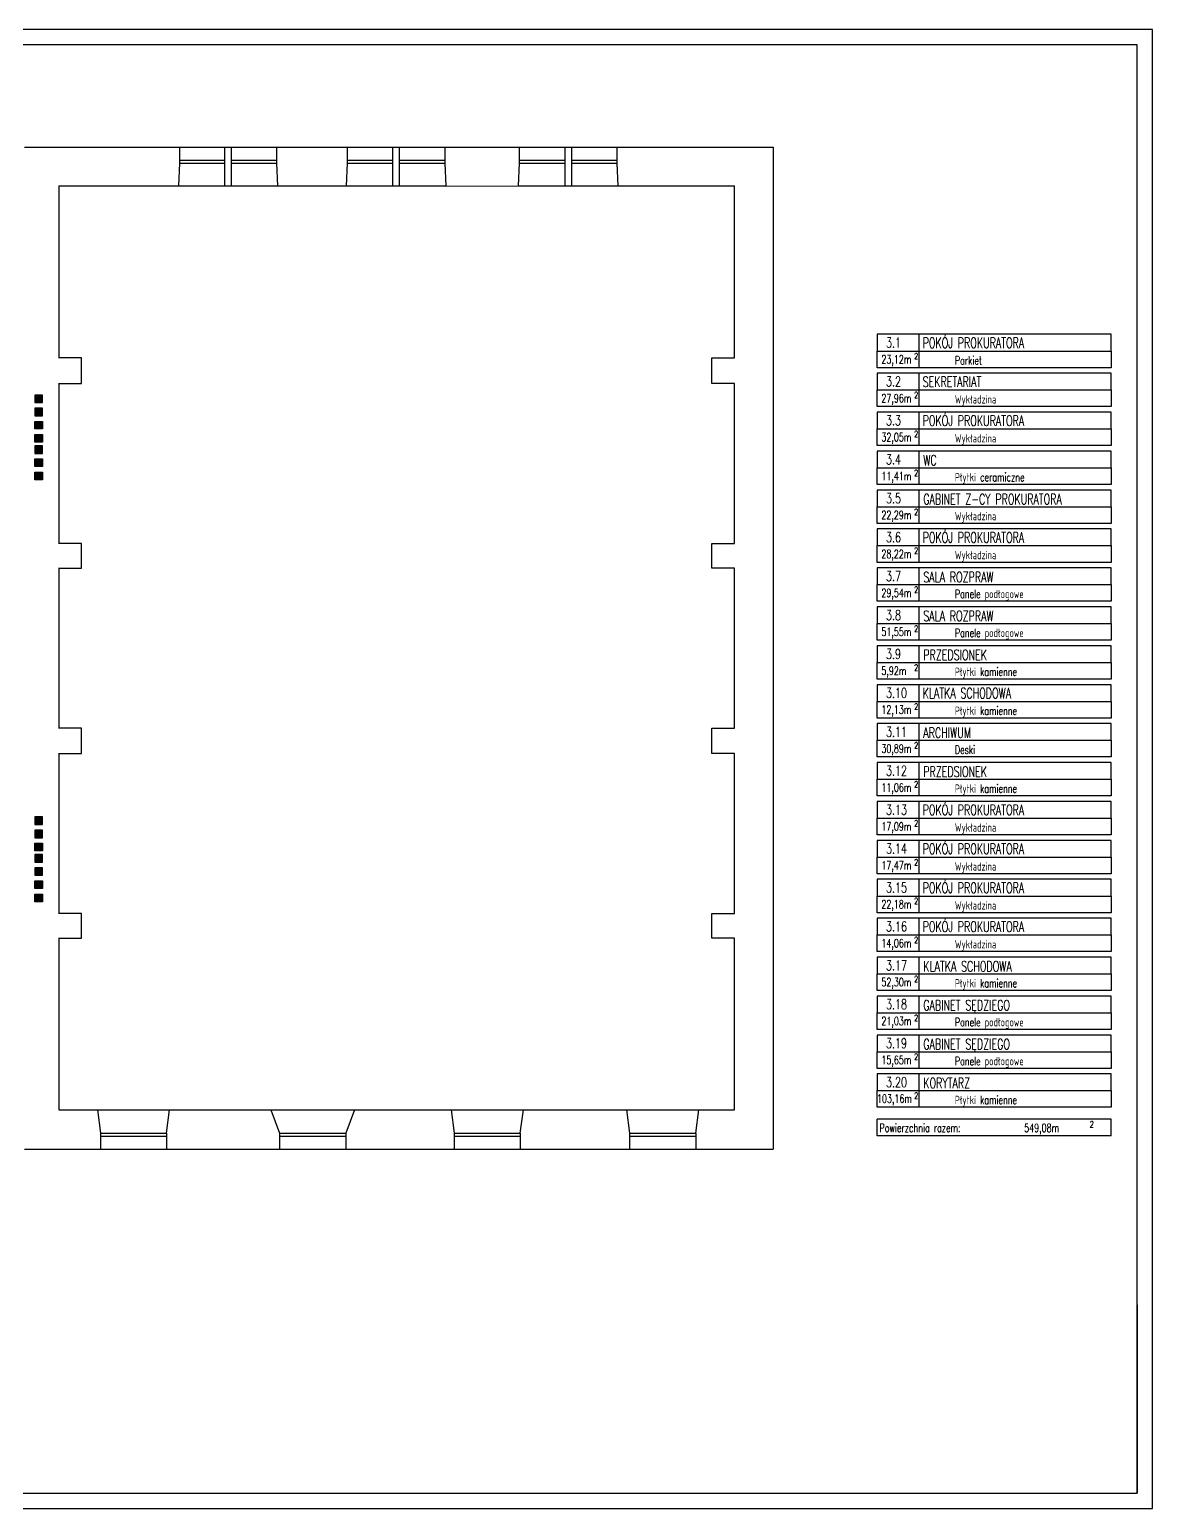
# Model space of a CAD drawing. Header units: millimetres. Extents: x 1324 to 4111, y 907 to 64537.
# Drawn here: x 1759.9 to 1982, y 2742.7 to 3035.1 of the extents above; entities that cross this region are included whole.
import ezdxf

# ---------------------------------------------------------------- set-up
doc = ezdxf.new("R2010")
doc.units = ezdxf.units.MM
for name, color, linetype in [('OPISY', 170, 'Continuous'), ('podkład', 8, 'Continuous'), ('Tabela ścianki', 7, 'Continuous'), ('TABELKI', 7, 'Continuous')]:
    doc.layers.add(name, color=color, linetype=linetype)
doc.styles.add('ROMAND', font='romand')

msp = doc.modelspace()

# ---------------------------------------------------------------- hatches: boundary and pattern name
at = {"layer": 'podkład'}
for points in [[(1762.43, 2962.84), (1760.93, 2962.84), (1760.93, 2961.34), (1762.43, 2961.34)], [(1762.43, 2958.74), (1762.43, 2960.24), (1760.93, 2960.24), (1760.93, 2958.74)], [(1762.44, 2956.13), (1762.44, 2957.63), (1760.94, 2957.63), (1760.94, 2956.13)], [(1762.44, 2953.53), (1762.44, 2955.03), (1760.94, 2955.03), (1760.94, 2953.53)], [(1762.44, 2951.3), (1762.44, 2952.8), (1760.94, 2952.8), (1760.94, 2951.3)], [(1762.44, 2948.7), (1762.44, 2950.2), (1760.94, 2950.2), (1760.94, 2948.7)], [(1762.44, 2946.09), (1762.44, 2947.59), (1760.94, 2947.59), (1760.94, 2946.09)], [(1762.44, 2877.91), (1762.44, 2879.41), (1760.94, 2879.41), (1760.94, 2877.91)], [(1762.44, 2875.3), (1762.44, 2876.8), (1760.94, 2876.8), (1760.94, 2875.3)], [(1762.44, 2872.7), (1762.44, 2874.2), (1760.94, 2874.2), (1760.94, 2872.7)], [(1762.44, 2870.47), (1762.44, 2871.97), (1760.94, 2871.97), (1760.94, 2870.47)], [(1762.44, 2867.87), (1762.44, 2869.37), (1760.94, 2869.37), (1760.94, 2867.87)], [(1762.43, 2865.26), (1762.43, 2866.76), (1760.93, 2866.76), (1760.93, 2865.26)], [(1762.43, 2862.66), (1760.93, 2862.66), (1760.93, 2864.16), (1762.43, 2864.16)]]:
    msp.add_hatch(color=256, dxfattribs=at).paths.add_polyline_path(points)

# ---------------------------------------------------------------- linework, layer by layer
at = {"color": 7}
msp.add_line((1979.01, 2782.92), (1979.01, 2745.68), dxfattribs=at)
at = {"layer": 'DEFPOINTS', "color": 7}
for p, q in [((1982.01, 3035.11), (1326.01, 3035.11)), ((1982.01, 2742.68), (1982.01, 3035.11)), ((1326.01, 2742.68), (1982.01, 2742.68))]:
    msp.add_line(p, q, dxfattribs=at)
at = {"layer": 'OPISY', "color": 7, "linetype": 'Continuous'}
for p, q in [((1927.55, 2974.85), (1927.55, 2971.55)), ((1973.83, 2974.85), (1927.55, 2974.85)), ((1935.83, 2974.85), (1935.83, 2968.25)), ((1973.83, 2971.55), (1973.83, 2974.85)), ((1927.55, 2968.25), (1927.55, 2971.55)), ((1927.55, 2971.55), (1973.83, 2971.55)), ((1973.83, 2971.55), (1973.83, 2968.25)), ((1973.83, 2968.25), (1927.55, 2968.25)), ((1927.55, 2967.15), (1927.55, 2963.85)), ((1973.83, 2967.15), (1927.55, 2967.15)), ((1935.83, 2967.15), (1935.83, 2960.55)), ((1973.83, 2963.85), (1973.83, 2967.15)), ((1927.55, 2960.55), (1927.55, 2963.85)), ((1927.55, 2963.85), (1973.83, 2963.85)), ((1973.83, 2963.85), (1973.83, 2960.55)), ((1973.83, 2960.55), (1927.55, 2960.55)), ((1927.55, 2959.45), (1927.55, 2956.15)), ((1973.83, 2959.45), (1927.55, 2959.45)), ((1935.83, 2959.45), (1935.83, 2952.85)), ((1973.83, 2956.15), (1973.83, 2959.45)), ((1927.55, 2952.85), (1927.55, 2956.15)), ((1927.55, 2956.15), (1973.83, 2956.15)), ((1973.83, 2956.15), (1973.83, 2952.85)), ((1973.83, 2952.85), (1927.55, 2952.85)), ((1927.55, 2951.75), (1927.55, 2948.45)), ((1973.83, 2951.75), (1927.55, 2951.75)), ((1935.83, 2951.75), (1935.83, 2945.16)), ((1973.83, 2948.45), (1973.83, 2951.75)), ((1927.55, 2945.16), (1927.55, 2948.45)), ((1927.55, 2948.45), (1973.83, 2948.45)), ((1973.83, 2948.45), (1973.83, 2945.16)), ((1973.83, 2945.16), (1927.55, 2945.16)), ((1927.55, 2944.06), (1927.55, 2940.76)), ((1973.83, 2944.06), (1927.55, 2944.06)), ((1935.83, 2944.06), (1935.83, 2937.46)), ((1973.83, 2940.76), (1973.83, 2944.06)), ((1927.55, 2937.46), (1927.55, 2940.76)), ((1927.55, 2940.76), (1973.83, 2940.76)), ((1973.83, 2940.76), (1973.83, 2937.46)), ((1973.83, 2937.46), (1927.55, 2937.46)), ((1927.55, 2936.36), (1927.55, 2933.06)), ((1973.83, 2936.36), (1927.55, 2936.36)), ((1935.83, 2936.36), (1935.83, 2929.76)), ((1973.83, 2933.06), (1973.83, 2936.36)), ((1927.55, 2929.76), (1927.55, 2933.06)), ((1927.55, 2933.06), (1973.83, 2933.06)), ((1973.83, 2933.06), (1973.83, 2929.76)), ((1973.83, 2929.76), (1927.55, 2929.76)), ((1927.55, 2928.66), (1927.55, 2925.36)), ((1973.83, 2928.66), (1927.55, 2928.66)), ((1935.83, 2928.66), (1935.83, 2922.06)), ((1973.83, 2925.36), (1973.83, 2928.66)), ((1927.55, 2922.06), (1927.55, 2925.36)), ((1927.55, 2925.36), (1973.83, 2925.36)), ((1973.83, 2925.36), (1973.83, 2922.06)), ((1973.83, 2922.06), (1927.55, 2922.06)), ((1927.55, 2920.96), (1927.55, 2917.66)), ((1973.83, 2920.96), (1927.55, 2920.96)), ((1935.83, 2920.96), (1935.83, 2914.37)), ((1973.83, 2917.66), (1973.83, 2920.96)), ((1927.55, 2914.37), (1927.55, 2917.66)), ((1927.55, 2917.66), (1973.83, 2917.66)), ((1973.83, 2917.66), (1973.83, 2914.37)), ((1973.83, 2914.37), (1927.55, 2914.37)), ((1927.55, 2913.27), (1927.55, 2909.97)), ((1973.83, 2913.27), (1927.55, 2913.27)), ((1935.83, 2913.27), (1935.83, 2906.67)), ((1973.83, 2909.97), (1973.83, 2913.27)), ((1927.55, 2906.67), (1927.55, 2909.97)), ((1927.55, 2909.97), (1973.83, 2909.97)), ((1973.83, 2909.97), (1973.83, 2906.67)), ((1973.83, 2906.67), (1927.55, 2906.67)), ((1927.55, 2905.57), (1927.55, 2902.27)), ((1973.83, 2905.57), (1927.55, 2905.57)), ((1935.83, 2905.57), (1935.83, 2898.97)), ((1973.83, 2902.27), (1973.83, 2905.57)), ((1927.55, 2898.97), (1927.55, 2902.27)), ((1927.55, 2902.27), (1973.83, 2902.27)), ((1973.83, 2902.27), (1973.83, 2898.97)), ((1973.83, 2898.97), (1927.55, 2898.97)), ((1927.55, 2897.87), (1927.55, 2894.57)), ((1973.83, 2897.87), (1927.55, 2897.87)), ((1935.83, 2897.87), (1935.83, 2891.27)), ((1973.83, 2894.57), (1973.83, 2897.87)), ((1927.55, 2891.27), (1927.55, 2894.57)), ((1927.55, 2894.57), (1973.83, 2894.57)), ((1973.83, 2894.57), (1973.83, 2891.27)), ((1973.83, 2891.27), (1927.55, 2891.27)), ((1927.55, 2890.17), (1927.55, 2886.88)), ((1973.83, 2890.17), (1927.55, 2890.17)), ((1935.83, 2890.17), (1935.83, 2883.58)), ((1973.83, 2886.88), (1973.83, 2890.17)), ((1927.55, 2883.58), (1927.55, 2886.88)), ((1927.55, 2886.88), (1973.83, 2886.88)), ((1973.83, 2886.88), (1973.83, 2883.58)), ((1973.83, 2883.58), (1927.55, 2883.58)), ((1927.55, 2882.48), (1927.55, 2879.18)), ((1973.83, 2882.48), (1927.55, 2882.48)), ((1935.83, 2882.48), (1935.83, 2875.88)), ((1973.83, 2879.18), (1973.83, 2882.48)), ((1927.55, 2875.88), (1927.55, 2879.18)), ((1927.55, 2879.18), (1973.83, 2879.18)), ((1973.83, 2879.18), (1973.83, 2875.88)), ((1973.83, 2875.88), (1927.55, 2875.88)), ((1927.55, 2874.78), (1927.55, 2871.48)), ((1973.83, 2874.78), (1927.55, 2874.78)), ((1935.83, 2874.78), (1935.83, 2868.18)), ((1973.83, 2871.48), (1973.83, 2874.78)), ((1927.55, 2868.18), (1927.55, 2871.48)), ((1927.55, 2871.48), (1973.83, 2871.48)), ((1973.83, 2871.48), (1973.83, 2868.18)), ((1973.83, 2868.18), (1927.55, 2868.18)), ((1927.55, 2867.08), (1927.55, 2863.78)), ((1973.83, 2867.08), (1927.55, 2867.08)), ((1935.83, 2867.08), (1935.83, 2860.48)), ((1973.83, 2863.78), (1973.83, 2867.08)), ((1927.55, 2860.48), (1927.55, 2863.78)), ((1927.55, 2863.78), (1973.83, 2863.78)), ((1973.83, 2863.78), (1973.83, 2860.48)), ((1973.83, 2860.48), (1927.55, 2860.48)), ((1927.55, 2859.38), (1927.55, 2856.09)), ((1973.83, 2859.38), (1927.55, 2859.38)), ((1935.83, 2859.38), (1935.83, 2852.79)), ((1973.83, 2856.09), (1973.83, 2859.38)), ((1927.55, 2852.79), (1927.55, 2856.09)), ((1927.55, 2856.09), (1973.83, 2856.09)), ((1973.83, 2856.09), (1973.83, 2852.79)), ((1973.83, 2852.79), (1927.55, 2852.79)), ((1927.55, 2851.69), (1927.55, 2848.39)), ((1973.83, 2851.69), (1927.55, 2851.69)), ((1935.83, 2851.69), (1935.83, 2845.09)), ((1973.83, 2848.39), (1973.83, 2851.69)), ((1927.55, 2845.09), (1927.55, 2848.39)), ((1927.55, 2848.39), (1973.83, 2848.39)), ((1973.83, 2848.39), (1973.83, 2845.09)), ((1973.83, 2845.09), (1927.55, 2845.09)), ((1927.55, 2843.99), (1927.55, 2840.69)), ((1973.83, 2843.99), (1927.55, 2843.99)), ((1935.83, 2843.99), (1935.83, 2837.39)), ((1973.83, 2840.69), (1973.83, 2843.99)), ((1927.55, 2837.39), (1927.55, 2840.69)), ((1927.55, 2840.69), (1973.83, 2840.69)), ((1973.83, 2840.69), (1973.83, 2837.39)), ((1973.83, 2837.39), (1927.55, 2837.39)), ((1927.55, 2836.29), (1927.55, 2832.99)), ((1973.83, 2836.29), (1927.55, 2836.29)), ((1935.83, 2836.29), (1935.83, 2829.69)), ((1973.83, 2832.99), (1973.83, 2836.29)), ((1927.55, 2829.69), (1927.55, 2832.99)), ((1927.55, 2832.99), (1973.83, 2832.99)), ((1973.83, 2832.99), (1973.83, 2829.69)), ((1973.83, 2829.69), (1927.55, 2829.69)), ((1927.55, 2828.59), (1927.55, 2825.3)), ((1973.83, 2828.59), (1927.55, 2828.59)), ((1935.83, 2828.59), (1935.83, 2822)), ((1973.83, 2825.3), (1973.83, 2828.59)), ((1927.55, 2822), (1927.55, 2825.3)), ((1927.55, 2825.3), (1973.83, 2825.3)), ((1973.83, 2825.3), (1973.83, 2822)), ((1973.83, 2822), (1927.55, 2822)), ((1927.55, 2816.33), (1927.55, 2819.63)), ((1973.83, 2819.63), (1927.55, 2819.63)), ((1973.83, 2816.33), (1973.83, 2819.63)), ((1973.83, 2816.33), (1927.55, 2816.33))]:
    msp.add_line(p, q, dxfattribs=at)
at = {"layer": 'podkład'}
for p, q in [((1758.87, 3011.89), (1789.57, 3011.89)), ((1789.57, 3011.89), (1789.57, 3008.69)), ((1789.57, 3011.89), (1798.52, 3011.89)), ((1789.57, 3009.29), (1798.52, 3009.29)), ((1798.52, 3011.89), (1799.82, 3011.89)), ((1798.52, 3011.89), (1799.82, 3011.89)), ((1798.52, 3004.19), (1798.52, 3011.89)), ((1799.82, 3004.19), (1799.82, 3011.89)), ((1799.82, 3011.89), (1808.77, 3011.89)), ((1799.82, 3009.29), (1808.77, 3009.29)), ((1808.77, 3011.89), (1823.77, 3011.89)), ((1808.77, 3011.89), (1808.77, 3008.69)), ((1822.72, 3011.89), (1822.72, 3008.69)), ((1822.72, 3011.89), (1831.77, 3011.89)), ((1822.72, 3009.29), (1831.77, 3009.29)), ((1831.77, 3011.89), (1833.07, 3011.89)), ((1831.77, 3011.89), (1833.07, 3011.89)), ((1831.77, 3004.19), (1831.77, 3011.89)), ((1833.07, 3004.19), (1833.07, 3011.89)), ((1833.07, 3011.89), (1842.02, 3011.89)), ((1833.07, 3009.29), (1842.02, 3009.29)), ((1842.02, 3011.89), (1856.74, 3011.89)), ((1842.02, 3011.89), (1842.02, 3008.69)), ((1856.74, 3011.89), (1856.74, 3008.69)), ((1856.74, 3011.89), (1865.84, 3011.89)), ((1856.74, 3009.29), (1865.84, 3009.29)), ((1865.84, 3011.89), (1867.14, 3011.89)), ((1865.84, 3011.89), (1867.14, 3011.89)), ((1865.84, 3004.19), (1865.84, 3011.89)), ((1867.14, 3004.19), (1867.14, 3011.89)), ((1867.14, 3011.89), (1876.04, 3011.89)), ((1867.14, 3009.29), (1876.04, 3009.29)), ((1876.04, 3011.89), (1906.97, 3011.89)), ((1876.04, 3011.89), (1876.04, 3008.69)), ((1906.97, 3011.89), (1906.97, 2813.69)), ((1789.57, 3008.69), (1789.37, 3004.19)), ((1789.57, 3008.69), (1798.52, 3008.69)), ((1799.82, 3008.69), (1808.77, 3008.69)), ((1808.77, 3008.73), (1808.97, 3004.19)), ((1822.72, 3008.69), (1822.52, 3004.19)), ((1822.72, 3008.69), (1831.77, 3008.69)), ((1833.07, 3008.69), (1842.02, 3008.69)), ((1842.02, 3008.69), (1842.22, 3004.19)), ((1856.74, 3008.69), (1856.54, 3004.19)), ((1856.74, 3008.69), (1865.84, 3008.69)), ((1867.14, 3008.69), (1876.04, 3008.69)), ((1876.04, 3008.69), (1876.24, 3004.19)), ((1765.67, 3004.19), (1765.67, 2970.21)), ((1765.67, 3004.19), (1789.37, 3004.19)), ((1789.37, 3004.19), (1798.52, 3004.19)), ((1798.52, 3004.19), (1799.82, 3004.19)), ((1798.52, 3004.19), (1799.82, 3004.19)), ((1799.82, 3004.19), (1808.97, 3004.19)), ((1808.97, 3004.19), (1823.57, 3004.19)), ((1822.52, 3004.19), (1831.77, 3004.19)), ((1831.77, 3004.19), (1833.07, 3004.19)), ((1831.77, 3004.19), (1833.07, 3004.19)), ((1833.07, 3004.19), (1842.22, 3004.19)), ((1842.23, 3004.14), (1856.54, 3004.19)), ((1856.54, 3004.19), (1865.84, 3004.19)), ((1865.84, 3004.19), (1867.14, 3004.19)), ((1865.84, 3004.19), (1867.14, 3004.19)), ((1867.14, 3004.19), (1876.24, 3004.19)), ((1876.24, 3004.19), (1899.37, 3004.19)), ((1899.37, 2970.21), (1899.37, 3004.19)), ((1770.15, 2970.21), (1765.65, 2970.21)), ((1770.15, 2965.11), (1770.15, 2970.21)), ((1894.85, 2965.11), (1894.85, 2970.21)), ((1894.85, 2970.21), (1899.37, 2970.21)), ((1760.93, 2962.84), (1760.93, 2961.34)), ((1762.43, 2962.84), (1760.93, 2962.84)), ((1762.43, 2961.34), (1762.43, 2962.84)), ((1765.65, 2965.11), (1770.15, 2965.11)), ((1765.67, 2965.11), (1765.67, 2933.51)), ((1899.37, 2965.11), (1894.85, 2965.11)), ((1899.37, 2933.51), (1899.37, 2965.11)), ((1760.93, 2961.34), (1762.43, 2961.34)), ((1760.93, 2960.24), (1760.93, 2958.74)), ((1762.43, 2960.24), (1760.93, 2960.24)), ((1762.43, 2958.74), (1762.43, 2960.24)), ((1760.93, 2958.74), (1762.43, 2958.74)), ((1760.94, 2956.13), (1760.94, 2957.63)), ((1760.94, 2957.63), (1762.44, 2957.63)), ((1762.44, 2957.63), (1762.44, 2956.13)), ((1762.44, 2956.13), (1760.94, 2956.13)), ((1760.94, 2953.53), (1760.94, 2955.03)), ((1760.94, 2955.03), (1762.44, 2955.03)), ((1762.44, 2955.03), (1762.44, 2953.53)), ((1762.44, 2953.53), (1760.94, 2953.53)), ((1760.94, 2952.8), (1760.94, 2951.3)), ((1762.44, 2952.8), (1760.94, 2952.8)), ((1760.94, 2951.3), (1762.44, 2951.3)), ((1762.44, 2951.3), (1762.44, 2952.8)), ((1760.94, 2948.7), (1760.94, 2950.2)), ((1760.94, 2950.2), (1762.44, 2950.2)), ((1762.44, 2948.7), (1760.94, 2948.7)), ((1762.44, 2950.2), (1762.44, 2948.7)), ((1760.94, 2946.09), (1760.94, 2947.59)), ((1760.94, 2947.59), (1762.44, 2947.59)), ((1762.44, 2946.09), (1760.94, 2946.09)), ((1762.44, 2947.59), (1762.44, 2946.09)), ((1770.15, 2933.51), (1765.65, 2933.51)), ((1770.15, 2928.61), (1770.15, 2933.51)), ((1894.85, 2928.61), (1894.85, 2933.51)), ((1894.85, 2933.51), (1899.37, 2933.51)), ((1765.65, 2928.61), (1770.15, 2928.61)), ((1765.67, 2928.61), (1765.67, 2896.97)), ((1899.37, 2928.61), (1894.85, 2928.61)), ((1899.37, 2896.97), (1899.37, 2928.61)), ((1770.15, 2896.97), (1765.65, 2896.97)), ((1770.15, 2891.97), (1770.15, 2896.97)), ((1894.85, 2891.97), (1894.85, 2896.97)), ((1894.85, 2896.97), (1899.37, 2896.97)), ((1765.65, 2891.97), (1770.15, 2891.97)), ((1765.67, 2891.97), (1765.67, 2860.33)), ((1899.37, 2891.97), (1894.85, 2891.97)), ((1899.37, 2860.33), (1899.37, 2891.97)), ((1760.94, 2879.41), (1760.94, 2877.91)), ((1762.44, 2879.41), (1760.94, 2879.41)), ((1760.94, 2877.91), (1762.44, 2877.91)), ((1762.44, 2877.91), (1762.44, 2879.41)), ((1760.94, 2876.8), (1760.94, 2875.3)), ((1762.44, 2876.8), (1760.94, 2876.8)), ((1760.94, 2875.3), (1762.44, 2875.3)), ((1762.44, 2875.3), (1762.44, 2876.8)), ((1760.94, 2872.7), (1760.94, 2874.2)), ((1760.94, 2874.2), (1762.44, 2874.2)), ((1762.44, 2872.7), (1760.94, 2872.7)), ((1760.94, 2871.97), (1760.94, 2870.47)), ((1762.44, 2871.97), (1760.94, 2871.97)), ((1762.44, 2874.2), (1762.44, 2872.7)), ((1762.44, 2870.47), (1762.44, 2871.97)), ((1760.94, 2870.47), (1762.44, 2870.47)), ((1760.94, 2869.37), (1760.94, 2867.87)), ((1762.44, 2869.37), (1760.94, 2869.37)), ((1762.44, 2867.87), (1762.44, 2869.37)), ((1760.93, 2865.26), (1760.93, 2866.76)), ((1760.93, 2866.76), (1762.43, 2866.76)), ((1760.94, 2867.87), (1762.44, 2867.87)), ((1762.43, 2866.76), (1762.43, 2865.26)), ((1762.43, 2865.26), (1760.93, 2865.26)), ((1760.93, 2862.66), (1760.93, 2864.16)), ((1760.93, 2864.16), (1762.43, 2864.16)), ((1762.43, 2864.16), (1762.43, 2862.66)), ((1762.43, 2862.66), (1760.93, 2862.66)), ((1770.15, 2860.33), (1765.65, 2860.33)), ((1770.15, 2855.43), (1770.15, 2860.33)), ((1894.85, 2855.43), (1894.85, 2860.33)), ((1894.85, 2860.33), (1899.37, 2860.33)), ((1765.65, 2855.43), (1770.15, 2855.43)), ((1765.67, 2855.43), (1765.67, 2821.49)), ((1899.37, 2855.43), (1894.85, 2855.43)), ((1899.37, 2821.49), (1899.37, 2855.43)), ((1765.67, 2821.49), (1773.31, 2821.49)), ((1773.31, 2821.49), (1773.91, 2816.89)), ((1773.31, 2821.49), (1787.61, 2821.49)), ((1787.01, 2816.89), (1787.61, 2821.49)), ((1787.61, 2821.49), (1807.61, 2821.49)), ((1807.61, 2821.49), (1809.34, 2816.89)), ((1807.61, 2821.49), (1824.18, 2821.49)), ((1824.18, 2821.49), (1822.44, 2816.89)), ((1824.18, 2821.49), (1843.27, 2821.49)), ((1843.27, 2821.49), (1843.88, 2816.89)), ((1843.27, 2821.49), (1857.59, 2821.49)), ((1856.98, 2816.89), (1857.58, 2821.49)), ((1857.58, 2821.49), (1877.96, 2821.49)), ((1877.96, 2821.49), (1878.57, 2816.89)), ((1877.96, 2821.49), (1892.27, 2821.49)), ((1891.67, 2816.89), (1892.27, 2821.49)), ((1892.27, 2821.49), (1899.37, 2821.49)), ((1773.91, 2816.89), (1787.01, 2816.89)), ((1773.91, 2816.89), (1773.91, 2813.69)), ((1773.91, 2816.29), (1787.01, 2816.29)), ((1787.01, 2816.89), (1787.01, 2813.69)), ((1809.34, 2816.89), (1822.44, 2816.89)), ((1809.34, 2816.89), (1809.34, 2813.69)), ((1809.34, 2816.29), (1822.44, 2816.29)), ((1822.44, 2816.89), (1822.44, 2813.69)), ((1843.88, 2816.89), (1856.98, 2816.89)), ((1843.88, 2816.89), (1843.88, 2813.69)), ((1843.88, 2816.29), (1856.98, 2816.29)), ((1856.98, 2816.89), (1856.98, 2813.69)), ((1878.57, 2816.89), (1891.67, 2816.89)), ((1878.57, 2816.89), (1878.57, 2813.69)), ((1878.57, 2816.29), (1891.67, 2816.29)), ((1891.67, 2816.89), (1891.67, 2813.69)), ((1758.87, 2813.69), (1773.91, 2813.69)), ((1773.91, 2813.69), (1787.01, 2813.69)), ((1787.01, 2813.69), (1809.34, 2813.69)), ((1809.34, 2813.69), (1822.44, 2813.69)), ((1822.44, 2813.69), (1843.88, 2813.69)), ((1843.88, 2813.69), (1856.98, 2813.69)), ((1856.98, 2813.69), (1878.57, 2813.69)), ((1878.57, 2813.69), (1891.67, 2813.69)), ((1891.67, 2813.69), (1906.97, 2813.69))]:
    msp.add_line(p, q, dxfattribs=at)
at = {"layer": 'Tabela ścianki', "color": 7, "linetype": 'Continuous', "lineweight": -3, "ltscale": 3}
msp.add_line((1823.27, 2745.68), (1979.01, 2745.68), dxfattribs=at)
at = {"layer": 'TABELKI', "color": 7}
for p, q in [((1979.01, 3032.11), (1329.01, 3032.11)), ((1979.01, 2745.68), (1979.01, 3032.11)), ((1329.01, 2745.68), (1979.01, 2745.68))]:
    msp.add_line(p, q, dxfattribs=at)
at = {"layer": 'TABELKI'}
msp.add_line((1979.01, 2745.68), (1979.01, 2817), dxfattribs=at)

# ---------------------------------------------------------------- texts
at = {"layer": 'OPISY', "color": 7, "linetype": 'Continuous', "style": 'ROMAND'}
for s, height, width, p in [('3.1', 1.979, 0.7, (1929.31, 2972.23, -11)), ('POKÓJ PROKURATORA', 2.0618, 0.666667, (1936.56, 2972.14)), ('23,12m', 1.649, 0.7, (1928.4, 2969.08)), ('2', 1.24, 0.7, (1934.86, 2969.91, -73.31)), ('Parkiet', 1.649, 0.7, (1942.93, 2968.87)), ('3.2', 1.979, 0.7, (1929.31, 2964.54, -11)), ('SEKRETARIAT', 2.0618, 0.666667, (1936.56, 2964.44)), ('27,96m', 1.649, 0.7, (1928.4, 2961.39)), ('2', 1.24, 0.7, (1934.86, 2962.21, -73.31)), ('Wykładzina', 1.649, 0.7, (1942.93, 2961.17)), ('POKÓJ PROKURATORA', 2.0618, 0.666667, (1936.56, 2956.74)), ('3.3', 1.979, 0.7, (1929.31, 2956.84, -11)), ('32,05m', 1.649, 0.7, (1928.4, 2953.69)), ('2', 1.24, 0.7, (1934.86, 2954.52, -73.31)), ('Wykładzina', 1.649, 0.7, (1942.93, 2953.47)), ('3.4', 1.979, 0.7, (1929.31, 2949.14, -11)), ('WC', 2.062, 0.666667, (1936.69, 2948.92)), ('2', 1.24, 0.7, (1934.86, 2946.82, -73.31)), ('11,41m', 1.649, 0.7, (1928.4, 2945.99)), ('Płytki ceramiczne', 1.6495, 0.7, (1942.93, 2945.78)), ('3.5', 1.979, 0.7, (1929.31, 2941.44, -11)), ('GABINET Z-CY PROKURATORA', 2.0618, 0.666667, (1936.69, 2941.22)), ('22,29m', 1.649, 0.7, (1928.4, 2938.29)), ('2', 1.24, 0.7, (1934.86, 2939.12, -73.31)), ('Wykładzina', 1.649, 0.7, (1942.93, 2938.08)), ('POKÓJ PROKURATORA', 2.0618, 0.666667, (1936.56, 2933.65)), ('3.6', 1.979, 0.7, (1929.31, 2933.75, -11)), ('28,22m', 1.649, 0.7, (1928.4, 2930.6)), ('2', 1.24, 0.7, (1934.86, 2931.42, -73.31)), ('Wykładzina', 1.649, 0.7, (1942.93, 2930.38)), ('3.7', 1.979, 0.7, (1929.31, 2926.05, -11)), ('SALA ROZPRAW', 2.0618, 0.666667, (1936.69, 2925.82)), ('29,54m', 1.649, 0.7, (1928.4, 2922.9)), ('2', 1.24, 0.7, (1934.86, 2923.73, -73.31)), ('Panele podłogowe', 1.6495, 0.7, (1942.93, 2922.68)), ('3.8', 1.979, 0.7, (1929.31, 2918.35, -11)), ('SALA ROZPRAW', 2.0618, 0.666667, (1936.69, 2918.13)), ('51,55m', 1.649, 0.7, (1928.4, 2915.2)), ('2', 1.24, 0.7, (1934.86, 2916.03, -73.31)), ('Panele podłogowe', 1.6495, 0.7, (1942.93, 2914.99)), ('3.9', 1.979, 0.7, (1929.31, 2910.65, -11)), ('PRZEDSIONEK', 2.0618, 0.666667, (1936.69, 2910.43)), ('5,92m', 1.649, 0.7, (1928.4, 2907.5)), ('2', 1.24, 0.7, (1934.86, 2908.33, -73.31)), ('Płytki kamienne', 1.6495, 0.7, (1942.93, 2907.29)), ('3.10', 1.979, 0.7, (1929.31, 2902.96, -11)), ('KLATKA SCHODOWA ', 2.0618, 0.666667, (1936.56, 2902.86)), ('12,13m', 1.649, 0.7, (1928.4, 2899.81)), ('2', 1.24, 0.7, (1934.86, 2900.63, -73.31)), ('Płytki kamienne', 1.6495, 0.7, (1942.93, 2899.59)), ('3.11', 1.979, 0.7, (1929.31, 2895.26, -11)), ('ARCHIWUM', 2.062, 0.666667, (1936.69, 2895.03)), ('30,89m', 1.649, 0.7, (1928.4, 2892.11)), ('2', 1.24, 0.7, (1934.86, 2892.94, -73.31)), ('Deski', 1.649, 0.7, (1942.93, 2891.89)), ('3.12', 1.979, 0.7, (1929.31, 2887.56, -11)), ('PRZEDSIONEK', 2.0618, 0.666667, (1936.69, 2887.34)), ('2', 1.24, 0.7, (1934.86, 2885.24, -73.31)), ('11,06m', 1.649, 0.7, (1928.4, 2884.41)), ('Płytki kamienne', 1.6495, 0.7, (1942.93, 2884.2)), ('3.13', 1.979, 0.7, (1929.31, 2879.86, -11)), ('POKÓJ PROKURATORA', 2.0618, 0.666667, (1936.56, 2879.77)), ('17,09m', 1.649, 0.7, (1928.4, 2876.71)), ('2', 1.24, 0.7, (1934.86, 2877.54, -73.31)), ('Wykładzina', 1.649, 0.7, (1942.93, 2876.5)), ('POKÓJ PROKURATORA', 2.0618, 0.666667, (1936.56, 2872.07)), ('3.14', 1.979, 0.7, (1929.31, 2872.17, -11)), ('17,47m', 1.649, 0.7, (1928.4, 2869.02)), ('2', 1.24, 0.7, (1934.86, 2869.84, -73.31)), ('Wykładzina', 1.649, 0.7, (1942.93, 2868.8)), ('3.15', 1.979, 0.7, (1929.31, 2864.47, -11)), ('POKÓJ PROKURATORA', 2.0618, 0.666667, (1936.56, 2864.37)), ('2', 1.24, 0.7, (1934.86, 2862.15, -73.31)), ('22,18m', 1.649, 0.7, (1928.4, 2861.32)), ('Wykładzina', 1.649, 0.7, (1942.93, 2861.1)), ('3.16', 1.979, 0.7, (1929.31, 2856.77, -11)), ('POKÓJ PROKURATORA', 2.0618, 0.666667, (1936.56, 2856.68)), ('14,06m', 1.649, 0.7, (1928.4, 2853.62)), ('2', 1.24, 0.7, (1934.86, 2854.45, -73.31)), ('Wykładzina', 1.649, 0.7, (1942.93, 2853.41)), ('3.17', 1.979, 0.7, (1929.31, 2849.07, -11)), ('KLATKA SCHODOWA', 2.0618, 0.666667, (1936.69, 2848.85)), ('52,30m', 1.649, 0.7, (1928.4, 2845.92)), ('2', 1.24, 0.7, (1934.86, 2846.75, -73.31)), ('Płytki kamienne', 1.6495, 0.7, (1942.93, 2845.71)), ('3.18', 1.979, 0.7, (1929.31, 2841.38, -11)), ('GABINET SĘDZIEGO', 2.0618, 0.666667, (1936.69, 2841.15)), ('21,03m', 1.649, 0.7, (1928.4, 2838.23)), ('2', 1.24, 0.7, (1934.86, 2839.05, -73.31)), ('Panele podłogowe', 1.6495, 0.7, (1942.93, 2838.01)), ('3.19', 1.979, 0.7, (1929.31, 2833.68, -11)), ('GABINET SĘDZIEGO', 2.0618, 0.666667, (1936.69, 2833.45)), ('15,65m', 1.649, 0.7, (1928.4, 2830.53)), ('2', 1.24, 0.7, (1934.86, 2831.36, -73.31)), ('Panele podłogowe', 1.6495, 0.7, (1942.93, 2830.31)), ('3.20', 1.979, 0.7, (1929.31, 2825.98, -11)), ('KORYTARZ', 2.062, 0.666667, (1936.69, 2825.76)), ('103,16m', 1.649, 0.7, (1927.52, 2822.89)), ('2', 1.24, 0.7, (1934.86, 2823.66, -73.31)), ('Płytki kamienne', 1.6495, 0.7, (1942.93, 2822.62)), ('2', 1.24, 0.7, (1969.6, 2818.02)), ('Powierzchnia razem:             549,08m', 1.6495, 0.7, (1928.02, 2817.1))]:
    msp.add_text(s, height=height, dxfattribs=dict(at, width=width)).set_placement(p)

doc.saveas('drawing.dxf')
